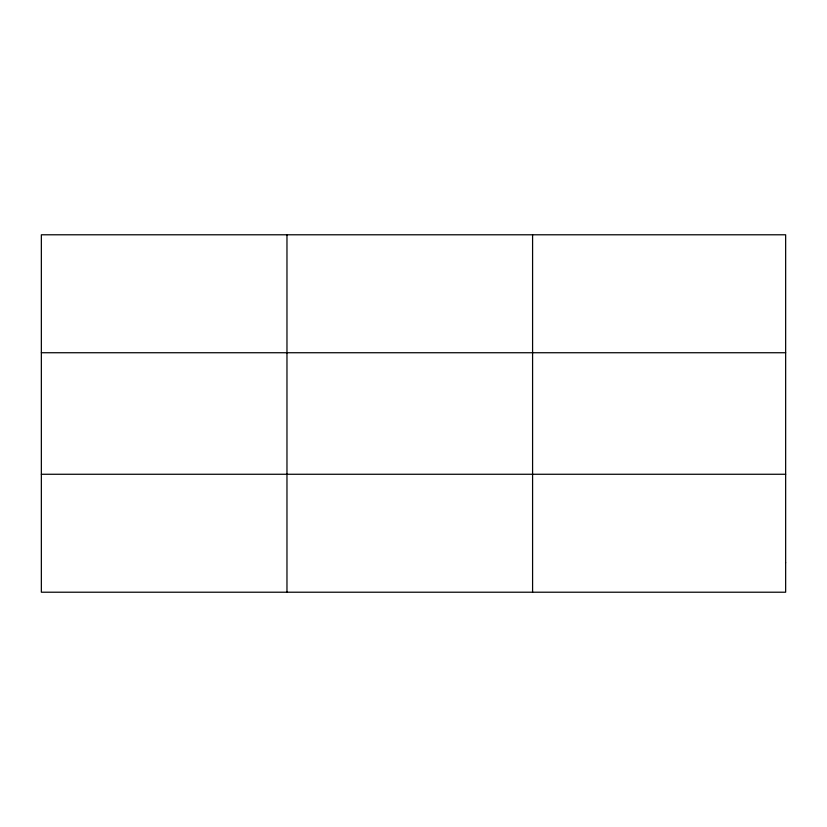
<?xml version="1.0" encoding="UTF-8"?>
<svg xmlns="http://www.w3.org/2000/svg" width="827" height="827" viewBox="0 0 827 827"><rect width="100%" height="100%" fill="white"/><g stroke="black" fill="none" stroke-linecap="round" stroke-linejoin="round"><path stroke-width="1.24" d="M286.969 234.785L286.969 592.215M532.588 234.785L532.588 592.215M41.35 352.736L785.65 352.736M41.35 474.264L785.65 474.264M785.65 562.732L785.65 592.215L41.35 592.215L41.35 234.785L785.65 234.785L785.65 562.732"/></g></svg>
